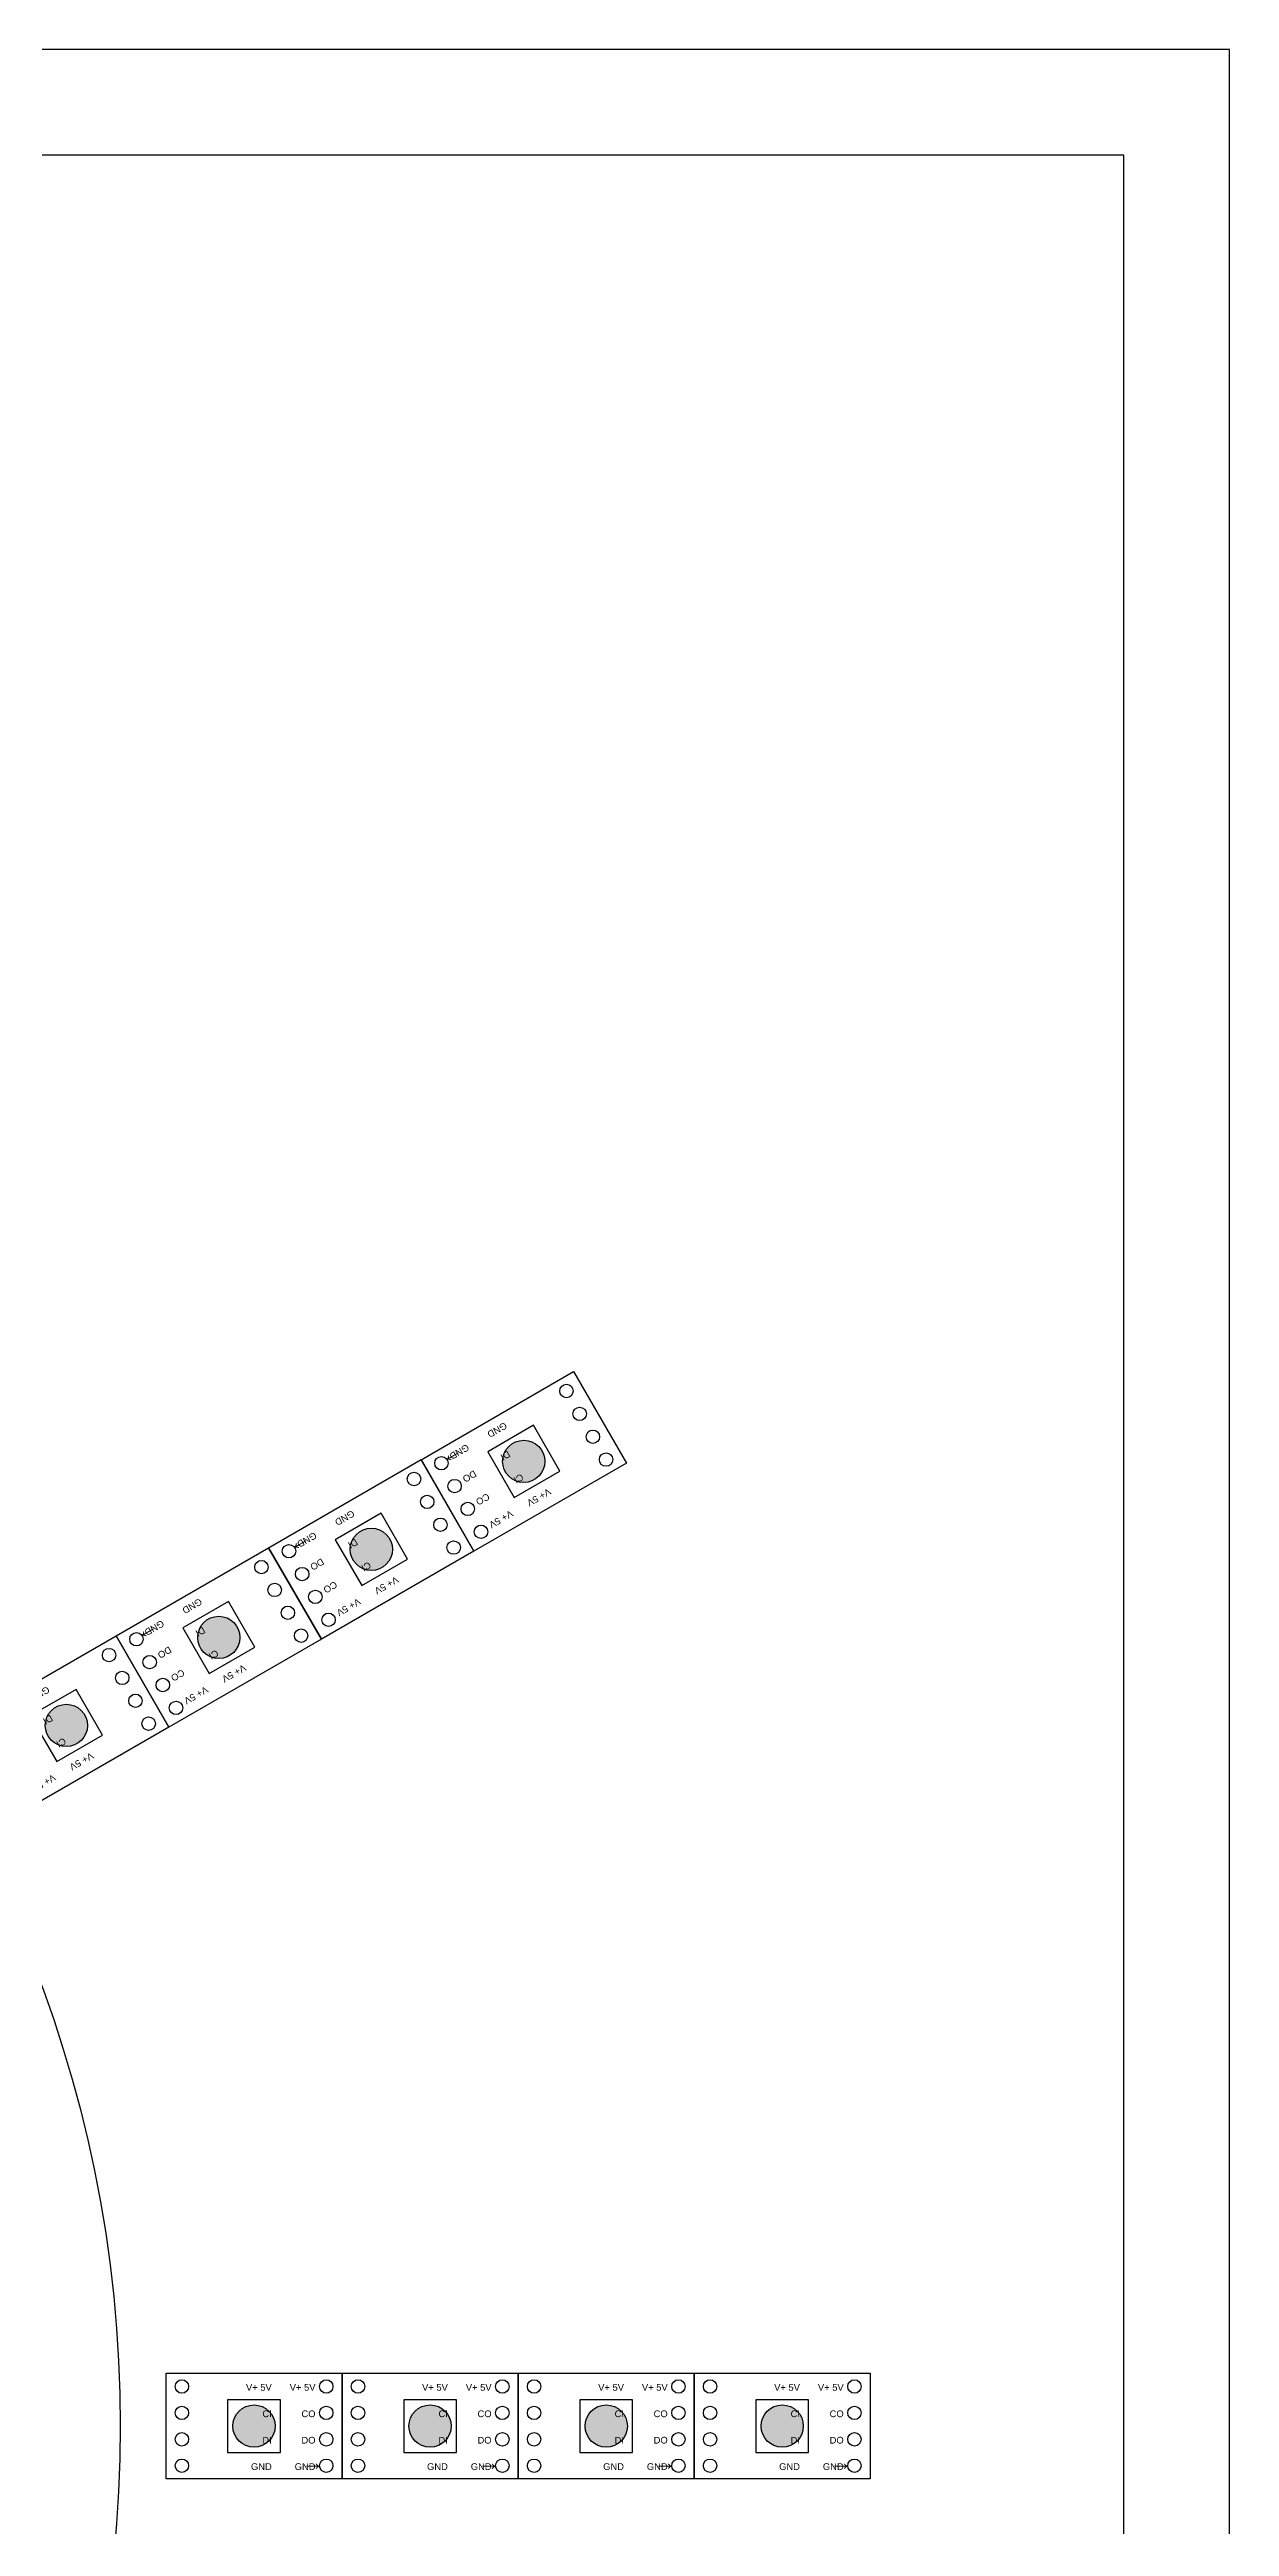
# Model space of a CAD drawing. Header units: millimetres. Extents: x 2050 to 3932, y -1485 to -693.
# Drawn here: x 3409.3 to 3521, y -1062.3 to -827.8 of the extents above; entities that cross this region are included whole.
import ezdxf

# ---------------------------------------------------------------- set-up
doc = ezdxf.new("R2010")
doc.units = ezdxf.units.MM
doc.header["$LTSCALE"] = 10
doc.header["$MEASUREMENT"] = 0
doc.layers.get('0').update_dxf_attribs({"color": 8})
for name, color, linetype in [('LED SMD 5050', 40, 'Continuous'), ('LED Strip', 30, 'Continuous'), ('vero Pins', 30, 'Continuous')]:
    doc.layers.add(name, color=color, linetype=linetype)
doc.styles.get("Standard").update_dxf_attribs({"font": 'arial.ttf'})

# ---------------------------------------------------------------- blocks, each defined once
blk = doc.blocks.new('DotStar 240mm Disc')
at = {"layer": 'vero Pins'}
blk.add_circle((0, 0), 120, dxfattribs=at)
blk = doc.blocks.new('SMD 5050')
at = {"layer": 'LED SMD 5050'}
blk.add_hatch(color=256, dxfattribs=at).paths.add_polyline_path([(2, 0, 1), (-2, 0, 1)])
blk.add_lwpolyline([(-2.5, 2.5), (-2.5, -2.5), (2.5, -2.5), (2.5, 2.5)], close=True, dxfattribs=at)
blk.add_circle((0, 0), 2, dxfattribs=at)
blk = doc.blocks.new('DotStar Strip 60')
at = {"color": 1}
for centre in [(-3.75, 15.17), (-1.25, 15.17), (1.25, 15.17), (3.75, 15.17), (-3.75, 1.5), (-1.25, 1.5), (1.25, 1.5), (3.75, 1.5)]:
    blk.add_circle(centre, 0.635, dxfattribs=at)
at = {"layer": 'LED Strip'}
blk.add_lwpolyline([(5, 16.67), (5, 0), (-5, 0), (-5, 16.67)], close=True, dxfattribs=at)
at = {"layer": 'vero Pins'}
blk.add_blockref('SMD 5050', (0, 8.33), dxfattribs=at)
at = {"color": 4, "width": 7.3862, "attachment_point": 9, "rotation": 90}
for s, insert, char_height in [('V+ 5V', (-3.34, 14.15), 0.635), ('CO', (-0.84, 14.15), 0.635), ('DO', (1.66, 14.15), 0.635), ('GND', (4.16, 14.15), 0.635), ('{\\fArial|b1|i0|c0|p34;→}', (4.16, 14.94), 1.5), ('V+ 5V', (-3.34, 10.01), 0.635), ('CI', (-0.84, 10.01), 0.635), ('DI', (1.66, 10.01), 0.635), ('GND', (4.16, 10.01), 0.635)]:
    blk.add_mtext(s, dxfattribs=dict(at, insert=insert, char_height=char_height))

msp = doc.modelspace()

# ---------------------------------------------------------------- linework, layer by layer
at = {"layer": 'vero Pins'}
for points in [[(3070.98, -1277.78), (3520.98, -1277.78), (3520.98, -827.78), (3070.98, -827.78)], [(3080.98, -1267.78), (3510.98, -1267.78), (3510.98, -837.78), (3080.98, -837.78)]]:
    msp.add_lwpolyline(points, close=True, dxfattribs=at)

# ---------------------------------------------------------------- block references
msp.add_blockref('DotStar 240mm Disc', (3295.98, -1052.78), dxfattribs=at)
for p, rotation in [((3461.39, -957.28), 119.9999999999999), ((3446.96, -965.61), 119.9999999999999), ((3432.52, -973.95), 119.9999999999999), ((3418.09, -982.28), 119.9999999999999), ((3420.31, -1052.78), 269.9999999999999), ((3436.98, -1052.78), 269.9999999999999), ((3453.65, -1052.78), 269.9999999999999), ((3470.31, -1052.78), 269.9999999999999)]:
    msp.add_blockref('DotStar Strip 60', p, dxfattribs=dict(at, rotation=rotation))

doc.saveas('drawing.dxf')
